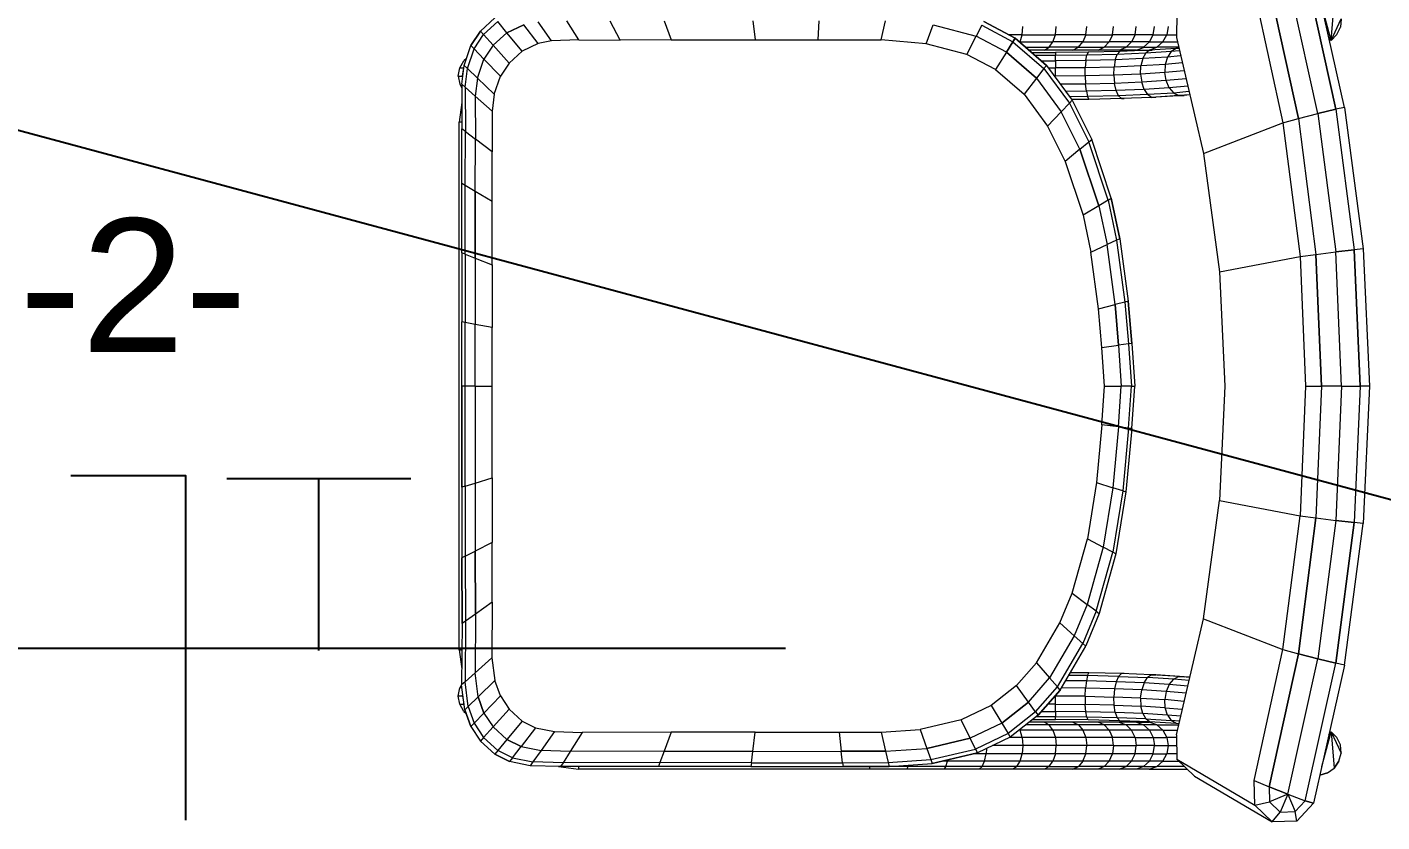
# Model space of a CAD drawing. Header units: metres. Extents: x -182 to 99, y 70 to 117.
# Drawn here: x -84.615 to -83.896, y 85.428 to 85.85 of the extents above; entities that cross this region are included whole.
import ezdxf

# ---------------------------------------------------------------- set-up
doc = ezdxf.new("R2010")
doc.units = ezdxf.units.M
doc.header["$LTSCALE"] = 0.01
doc.layers.add('FIAÇÃO', color=10, linetype='Continuous')
doc.layers.add('Força', color=7, linetype='Continuous')
doc.layers.add('G-IMPT', color=1, linetype='Continuous', lineweight=9)
doc.layers.add('I-FURN', color=6, linetype='Continuous', lineweight=9)
doc.styles.add('Arial', font='arial.ttf', dxfattribs={"height": 0.29506})

# ---------------------------------------------------------------- blocks, each defined once
blk = doc.blocks.new('Seating28 - 12ZSTG28_dwg-156282-Planta Baja')
at = {"layer": 'G-IMPT'}
for p, q in [((-0.00677, 0.41761), (-0.01573, 0.40813)), ((-0.00677, 0.41761), (0.00619, 0.418)), ((-0.00677, 0.41761), (-0.00585, 0.41255)), ((0.00619, 0.418), (0.00201, 0.41279)), ((0.04758, 0.39365), (0.00619, 0.418)), ((0.00619, 0.418), (0.01551, 0.40907)), ((-0.01131, 0.40679), (-0.00585, 0.41255)), ((-0.01131, 0.40679), (-0.00585, 0.41255)), ((0.00201, 0.41279), (-0.00585, 0.41255)), ((0.00201, 0.41279), (-0.00585, 0.41255)), ((-0.0021, 0.40334), (-0.00585, 0.41255)), ((-0.0021, 0.40334), (0.00201, 0.41279)), ((0.00201, 0.41279), (0.00768, 0.40737)), ((0.00201, 0.41279), (0.00768, 0.40737)), ((-0.03219, 0.3347), (-0.01573, 0.40813)), ((-0.01131, 0.40679), (-0.02755, 0.33379)), ((-0.01131, 0.40679), (-0.02755, 0.33379)), ((-0.0021, 0.40334), (-0.01795, 0.33144)), ((-0.01573, 0.40813), (-0.01131, 0.40679)), ((-0.01131, 0.40679), (-0.01573, 0.40813)), ((-0.01573, 0.40813), (-0.01131, 0.40679)), ((-0.0021, 0.40334), (-0.01131, 0.40679)), ((-0.0021, 0.40334), (-0.01131, 0.40679)), ((-0.0021, 0.40334), (0.00768, 0.40737)), ((-0.0021, 0.40334), (0.00783, 0.39944)), ((0.00783, 0.39944), (-0.0021, 0.40334)), ((0.01551, 0.40907), (0.00768, 0.40737)), ((0.01551, 0.40907), (0.00768, 0.40737)), ((0.00783, 0.39944), (0.00768, 0.40737)), ((0.00783, 0.39944), (0.00768, 0.40737)), ((0.01551, 0.40907), (0.01576, 0.39606)), ((0.05688, 0.38472), (0.01551, 0.40907)), ((-0.00762, 0.32882), (0.00783, 0.39944)), ((0.00783, 0.39944), (-0.00762, 0.32882)), ((0.01576, 0.39606), (0.00058, 0.32653)), ((0.01576, 0.39606), (0.00783, 0.39944)), ((0.01576, 0.39606), (0.00783, 0.39944)), ((-0.02917, 0.38579), (-0.02667, 0.38941)), ((-0.02667, 0.38941), (-0.02917, 0.38579)), ((-0.0231, 0.39197), (-0.02667, 0.38941)), ((-0.0231, 0.39197), (-0.02667, 0.38941)), ((-0.02499, 0.37012), (-0.02667, 0.38941)), ((-0.02011, 0.38859), (-0.02499, 0.37012)), ((-0.0231, 0.39197), (-0.01909, 0.39311)), ((-0.01909, 0.39311), (-0.0231, 0.39197)), ((0.04758, 0.39365), (0.05688, 0.38472)), ((0.07151, 0.38999), (0.05139, 0.38999)), ((0.05294, 0.3885), (0.06754, 0.3885)), ((0.06428, 0.38566), (0.06754, 0.3885)), ((0.07151, 0.38999), (0.06754, 0.3885)), ((0.07449, 0.3885), (0.06754, 0.3885)), ((0.07138, 0.38566), (0.07449, 0.3885)), ((0.07151, 0.38999), (0.0783, 0.38999)), ((0.07449, 0.3885), (0.0783, 0.38999)), ((0.07449, 0.3885), (0.08385, 0.3885)), ((0.0783, 0.38999), (0.08742, 0.38999)), ((0.08095, 0.38566), (0.08385, 0.3885)), ((0.08742, 0.38999), (0.08385, 0.3885)), ((0.08385, 0.3885), (0.09546, 0.3885)), ((0.08742, 0.38999), (0.09872, 0.38999)), ((0.09281, 0.38566), (0.09546, 0.3885)), ((0.09546, 0.3885), (0.09872, 0.38999)), ((0.09546, 0.3885), (0.10915, 0.3885)), ((0.09872, 0.38999), (0.11204, 0.38999)), ((0.1068, 0.38566), (0.10915, 0.3885)), ((0.11204, 0.38999), (0.10915, 0.3885)), ((0.12466, 0.3885), (0.10915, 0.3885)), ((0.11204, 0.38999), (0.12716, 0.38999)), ((0.12466, 0.3885), (0.12265, 0.38566)), ((0.12466, 0.3885), (0.12716, 0.38999)), ((0.12466, 0.3885), (0.14176, 0.3885)), ((0.12716, 0.38999), (0.1438, 0.38999)), ((0.14176, 0.3885), (0.14012, 0.38566)), ((0.14176, 0.3885), (0.1438, 0.38999)), ((0.14176, 0.3885), (0.16014, 0.3885)), ((0.1438, 0.38999), (0.16173, 0.38999)), ((0.16014, 0.3885), (0.15889, 0.38566)), ((0.16014, 0.3885), (0.16173, 0.38999)), ((0.16014, 0.3885), (0.17953, 0.3885)), ((0.16173, 0.38999), (0.18059, 0.38999)), ((0.17953, 0.3885), (0.17867, 0.38566)), ((0.17953, 0.3885), (0.18059, 0.38999)), ((0.17953, 0.3885), (0.19958, 0.3885)), ((0.18059, 0.38999), (0.20013, 0.38999)), ((0.20958, 0.38853), (0.18678, 0.38694)), ((0.20958, 0.38853), (0.18678, 0.38694)), ((0.19958, 0.3885), (0.20013, 0.38999)), ((0.19958, 0.3885), (0.20958, 0.3885)), ((0.20013, 0.38999), (0.21997, 0.38999)), ((0.20958, 0.38853), (0.23403, 0.38856)), ((0.23403, 0.38856), (0.20958, 0.38853)), ((0.21007, 0.38652), (0.20958, 0.38853)), ((0.21997, 0.38999), (0.37445, 0.38999)), ((0.21997, 0.38854), (0.21997, 0.38999)), ((0.28298, 0.38862), (0.23403, 0.38856)), ((0.28298, 0.38862), (0.23403, 0.38856)), ((0.23427, 0.38655), (0.23403, 0.38856)), ((0.28273, 0.38661), (0.28298, 0.38862)), ((0.28298, 0.38862), (0.33196, 0.38856)), ((0.28298, 0.38862), (0.33196, 0.38856)), ((0.33123, 0.38652), (0.33196, 0.38856)), ((0.33196, 0.38856), (0.38396, 0.38862)), ((0.33196, 0.38856), (0.38396, 0.38862)), ((0.38508, 0.38859), (0.37445, 0.38999)), ((0.37445, 0.38861), (0.37445, 0.38999)), ((0.38268, 0.38661), (0.38396, 0.38862)), ((0.38396, 0.38862), (0.40008, 0.38816)), ((0.38396, 0.38862), (0.40008, 0.38816)), ((-0.02917, 0.38579), (-0.0303, 0.38152)), ((-0.02917, 0.38579), (-0.0303, 0.38152)), ((-0.0303, 0.38152), (-0.02993, 0.37713)), ((-0.0303, 0.38152), (-0.02993, 0.37713)), ((-0.02499, 0.37012), (-0.0303, 0.38152)), ((0.06428, 0.38566), (0.05589, 0.38566)), ((0.05712, 0.3717), (0.05688, 0.38472)), ((0.05693, 0.38182), (0.06218, 0.38182)), ((0.06145, 0.37749), (0.06218, 0.38182)), ((0.06428, 0.38566), (0.06218, 0.38182)), ((0.06937, 0.38182), (0.06218, 0.38182)), ((0.06428, 0.38566), (0.07138, 0.38566)), ((0.06937, 0.38182), (0.06867, 0.37749)), ((0.07138, 0.38566), (0.06937, 0.38182)), ((0.06937, 0.38182), (0.07907, 0.38182)), ((0.07138, 0.38566), (0.08095, 0.38566)), ((0.07907, 0.38182), (0.07843, 0.37749)), ((0.08095, 0.38566), (0.07907, 0.38182)), ((0.07907, 0.38182), (0.0911, 0.38182)), ((0.08095, 0.38566), (0.09281, 0.38566)), ((0.0905, 0.37749), (0.0911, 0.38182)), ((0.09281, 0.38566), (0.0911, 0.38182)), ((0.0911, 0.38182), (0.10511, 0.38182)), ((0.09281, 0.38566), (0.1068, 0.38566)), ((0.10525, 0.38182), (0.10473, 0.37749)), ((0.1068, 0.38566), (0.10525, 0.38182)), ((0.10525, 0.38182), (0.12131, 0.38182)), ((0.1068, 0.38566), (0.12265, 0.38566)), ((0.12131, 0.38182), (0.12085, 0.37749)), ((0.12131, 0.38182), (0.12265, 0.38566)), ((0.12131, 0.38182), (0.13902, 0.38182)), ((0.12265, 0.38566), (0.14012, 0.38566)), ((0.13865, 0.37749), (0.13902, 0.38182)), ((0.14012, 0.38566), (0.13902, 0.38182)), ((0.13902, 0.38182), (0.15804, 0.38182)), ((0.14012, 0.38566), (0.15889, 0.38566)), ((0.1453, 0.37295), (0.16273, 0.38134)), ((0.1453, 0.37295), (0.16273, 0.38134)), ((0.15786, 0.37899), (0.15804, 0.38182)), ((0.15889, 0.38566), (0.15804, 0.38182)), ((0.15804, 0.38182), (0.16482, 0.38182)), ((0.15889, 0.38566), (0.17867, 0.38566)), ((0.16273, 0.38134), (0.18678, 0.38694)), ((0.18678, 0.38694), (0.16273, 0.38134)), ((0.16368, 0.37938), (0.16273, 0.38134)), ((0.18748, 0.38493), (0.16368, 0.37938)), ((0.17867, 0.38566), (0.18129, 0.38566)), ((0.18748, 0.38493), (0.18678, 0.38694)), ((0.21007, 0.38652), (0.18748, 0.38493)), ((0.18962, 0.37893), (0.18748, 0.38493)), ((0.23427, 0.38655), (0.21007, 0.38652)), ((0.2115, 0.38045), (0.21007, 0.38652)), ((0.28273, 0.38661), (0.23427, 0.38655)), ((0.23427, 0.38655), (0.235, 0.38048)), ((0.28273, 0.38661), (0.28197, 0.38054)), ((0.28273, 0.38661), (0.33123, 0.38652)), ((0.329, 0.38048), (0.33123, 0.38652)), ((0.33123, 0.38652), (0.38268, 0.38661)), ((0.3789, 0.38054), (0.38268, 0.38661)), ((0.38268, 0.38661), (0.39865, 0.38612)), ((0.39438, 0.38009), (0.39865, 0.38612)), ((0.39865, 0.38612), (0.40008, 0.38816)), ((0.40959, 0.38399), (0.39865, 0.38612)), ((0.40008, 0.38816), (0.41114, 0.38597)), ((0.40008, 0.38816), (0.41114, 0.38597)), ((0.40959, 0.38399), (0.40499, 0.37798)), ((0.40959, 0.38399), (0.41114, 0.38597)), ((0.40959, 0.38399), (0.41727, 0.38009)), ((0.41889, 0.38204), (0.41114, 0.38597)), ((0.41114, 0.38597), (0.41889, 0.38204)), ((0.41727, 0.38009), (0.41889, 0.38204)), ((0.41889, 0.38204), (0.42657, 0.37509)), ((0.41889, 0.38204), (0.42657, 0.37509)), ((-0.02993, 0.37713), (-0.02807, 0.3732)), ((-0.02993, 0.37713), (-0.02807, 0.3732)), ((0.06145, 0.37749), (0.05701, 0.37749)), ((0.06867, 0.37749), (0.06145, 0.37749)), ((0.06218, 0.37314), (0.06145, 0.37749)), ((0.06937, 0.37314), (0.06867, 0.37749)), ((0.06867, 0.37749), (0.07843, 0.37749)), ((0.07907, 0.37314), (0.07843, 0.37749)), ((0.0905, 0.37749), (0.07843, 0.37749)), ((0.0905, 0.37749), (0.0911, 0.37314)), ((0.0905, 0.37749), (0.10473, 0.37749)), ((0.10525, 0.37314), (0.10473, 0.37749)), ((0.10473, 0.37749), (0.12085, 0.37749)), ((0.12131, 0.37314), (0.12085, 0.37749)), ((0.12085, 0.37749), (0.13865, 0.37749)), ((0.13902, 0.37314), (0.13865, 0.37749)), ((0.13865, 0.37749), (0.15474, 0.37749)), ((0.14643, 0.37109), (0.16368, 0.37938)), ((0.16368, 0.37938), (0.16654, 0.37353)), ((0.16654, 0.37353), (0.18962, 0.37893)), ((0.18962, 0.37893), (0.16654, 0.37353)), ((0.2115, 0.38045), (0.18962, 0.37893)), ((0.2115, 0.38045), (0.18962, 0.37893)), ((0.19318, 0.3689), (0.18962, 0.37893)), ((0.235, 0.38048), (0.2115, 0.38045)), ((0.2115, 0.38045), (0.235, 0.38048)), ((0.21391, 0.37036), (0.2115, 0.38045)), ((0.28197, 0.38054), (0.235, 0.38048)), ((0.28197, 0.38054), (0.235, 0.38048)), ((0.23619, 0.37039), (0.235, 0.38048)), ((0.28197, 0.38054), (0.28072, 0.37042)), ((0.28197, 0.38054), (0.329, 0.38048)), ((0.329, 0.38048), (0.28197, 0.38054)), ((0.32528, 0.37036), (0.329, 0.38048)), ((0.329, 0.38048), (0.3789, 0.38054)), ((0.329, 0.38048), (0.3789, 0.38054)), ((0.37259, 0.37045), (0.3789, 0.38054)), ((0.3789, 0.38054), (0.39438, 0.38009)), ((0.3789, 0.38054), (0.39438, 0.38009)), ((0.38728, 0.37), (0.39438, 0.38009)), ((0.40499, 0.37798), (0.39438, 0.38009)), ((0.40499, 0.37798), (0.39438, 0.38009)), ((0.39734, 0.36802), (0.40499, 0.37798)), ((0.40438, 0.36445), (0.41246, 0.3742)), ((0.40499, 0.37798), (0.41246, 0.3742)), ((0.41246, 0.3742), (0.40499, 0.37798)), ((0.41246, 0.3742), (0.41727, 0.38009)), ((0.4198, 0.36753), (0.41246, 0.3742)), ((0.41246, 0.3742), (0.4198, 0.36753)), ((0.41727, 0.38009), (0.42486, 0.3732)), ((0.42486, 0.3732), (0.42657, 0.37509)), ((0.42486, 0.3732), (0.42657, 0.37509)), ((0.4316, 0.36741), (0.42657, 0.37509)), ((0.4316, 0.36741), (0.42657, 0.37509)), ((-0.02499, 0.37012), (-0.02807, 0.3732)), ((-0.02499, 0.37012), (-0.02807, 0.3732)), ((-0.02389, 0.37173), (-0.02499, 0.37012)), ((0.05712, 0.3717), (0.04279, 0.31023)), ((0.06428, 0.36933), (0.05657, 0.36933)), ((0.05709, 0.37314), (0.06218, 0.37314)), ((0.06428, 0.36933), (0.06218, 0.37314)), ((0.06937, 0.37314), (0.06218, 0.37314)), ((0.06754, 0.36649), (0.06428, 0.36933)), ((0.06428, 0.36933), (0.07138, 0.36933)), ((0.07138, 0.36933), (0.06937, 0.37314)), ((0.07907, 0.37314), (0.06937, 0.37314)), ((0.07138, 0.36933), (0.07449, 0.36649)), ((0.07138, 0.36933), (0.08095, 0.36933)), ((0.07907, 0.37314), (0.08095, 0.36933)), ((0.07907, 0.37314), (0.0911, 0.37314)), ((0.08385, 0.36649), (0.08095, 0.36933)), ((0.08095, 0.36933), (0.09281, 0.36933)), ((0.09281, 0.36933), (0.0911, 0.37314)), ((0.0911, 0.37314), (0.10511, 0.37314)), ((0.09546, 0.36649), (0.09281, 0.36933)), ((0.09281, 0.36933), (0.1068, 0.36933)), ((0.1068, 0.36933), (0.10525, 0.37314)), ((0.10525, 0.37314), (0.12131, 0.37314)), ((0.10915, 0.36649), (0.1068, 0.36933)), ((0.1068, 0.36933), (0.12265, 0.36933)), ((0.12265, 0.36933), (0.12131, 0.37314)), ((0.12131, 0.37314), (0.13902, 0.37314)), ((0.12265, 0.36933), (0.12466, 0.36649)), ((0.12265, 0.36933), (0.14012, 0.36933)), ((0.13055, 0.36137), (0.1453, 0.37295)), ((0.13055, 0.36137), (0.1453, 0.37295)), ((0.13183, 0.35963), (0.14643, 0.37109)), ((0.13902, 0.37314), (0.14012, 0.36933)), ((0.13902, 0.37314), (0.14568, 0.37314)), ((0.14643, 0.37109), (0.1453, 0.37295)), ((0.14981, 0.36552), (0.14643, 0.37109)), ((0.14981, 0.36552), (0.16654, 0.37353)), ((0.14981, 0.36552), (0.16654, 0.37353)), ((0.16654, 0.37353), (0.1713, 0.36381)), ((0.1713, 0.36381), (0.19318, 0.3689)), ((0.21391, 0.37036), (0.19318, 0.3689)), ((0.23619, 0.37039), (0.21391, 0.37036)), ((0.28072, 0.37042), (0.23619, 0.37039)), ((0.28072, 0.37042), (0.32528, 0.37036)), ((0.32528, 0.37036), (0.37259, 0.37045)), ((0.38728, 0.37), (0.37259, 0.37045)), ((0.39734, 0.36802), (0.38728, 0.37)), ((0.40438, 0.36445), (0.39734, 0.36802)), ((0.4198, 0.36753), (0.41136, 0.35811)), ((0.4198, 0.36753), (0.42486, 0.3732)), ((0.42486, 0.3732), (0.4198, 0.36753)), ((0.42465, 0.36018), (0.4198, 0.36753)), ((0.42465, 0.36018), (0.4198, 0.36753)), ((0.42986, 0.36561), (0.42486, 0.3732)), ((0.42986, 0.36561), (0.4316, 0.36741)), ((0.4316, 0.36741), (0.43477, 0.35844)), ((0.43477, 0.35844), (0.4316, 0.36741)), ((0.05484, 0.3619), (0.06184, 0.36128)), ((0.05546, 0.36456), (0.0598, 0.36418)), ((0.05576, 0.36589), (0.05721, 0.36576)), ((0.06754, 0.36649), (0.05591, 0.36649)), ((0.05721, 0.36576), (0.07135, 0.36488)), ((0.05721, 0.36576), (0.0598, 0.36418)), ((0.06169, 0.3615), (0.0598, 0.36418)), ((0.0734, 0.36332), (0.0598, 0.36418)), ((0.06184, 0.36128), (0.06306, 0.35741)), ((0.06184, 0.36128), (0.07498, 0.36046)), ((0.06754, 0.36649), (0.07449, 0.36649)), ((0.06754, 0.36649), (0.07151, 0.36497)), ((0.06989, 0.36497), (0.07151, 0.36497)), ((0.07135, 0.36488), (0.08708, 0.36424)), ((0.07135, 0.36488), (0.0734, 0.36332)), ((0.0783, 0.36497), (0.07151, 0.36497)), ((0.07498, 0.36046), (0.0734, 0.36332)), ((0.0734, 0.36332), (0.08848, 0.36271)), ((0.0783, 0.36497), (0.07449, 0.36649)), ((0.07449, 0.36649), (0.08385, 0.36649)), ((0.07498, 0.36046), (0.08955, 0.35985)), ((0.07498, 0.36046), (0.07593, 0.35662)), ((0.0783, 0.36497), (0.08742, 0.36497)), ((0.08742, 0.36497), (0.08385, 0.36649)), ((0.08385, 0.36649), (0.09546, 0.36649)), ((0.08708, 0.36424), (0.10388, 0.36384)), ((0.08848, 0.36271), (0.08708, 0.36424)), ((0.08742, 0.36497), (0.09872, 0.36497)), ((0.08955, 0.35985), (0.08848, 0.36271)), ((0.08848, 0.36271), (0.10458, 0.36232)), ((0.08955, 0.35985), (0.09022, 0.35601)), ((0.08955, 0.35985), (0.10513, 0.35948)), ((0.09546, 0.36649), (0.09872, 0.36497)), ((0.09546, 0.36649), (0.10915, 0.36649)), ((0.09872, 0.36497), (0.11204, 0.36497)), ((0.10388, 0.36384), (0.12122, 0.36369)), ((0.10388, 0.36384), (0.10458, 0.36232)), ((0.10458, 0.36232), (0.10511, 0.35957)), ((0.10458, 0.36232), (0.12122, 0.36219)), ((0.11204, 0.36497), (0.10915, 0.36649)), ((0.10915, 0.36649), (0.12466, 0.36649)), ((0.11204, 0.36497), (0.12716, 0.36497)), ((0.13055, 0.36137), (0.11887, 0.34796)), ((0.11887, 0.34796), (0.13055, 0.36137)), ((0.13183, 0.35963), (0.12024, 0.34634)), ((0.1335, 0.36369), (0.12122, 0.36369)), ((0.12122, 0.36369), (0.12122, 0.36219)), ((0.12122, 0.35936), (0.12122, 0.36219)), ((0.12122, 0.36219), (0.13159, 0.36219)), ((0.12716, 0.36497), (0.12466, 0.36649)), ((0.12466, 0.36649), (0.13707, 0.36649)), ((0.12716, 0.36497), (0.13513, 0.36497)), ((0.13183, 0.35963), (0.13055, 0.36137)), ((0.13183, 0.35963), (0.13055, 0.36137)), ((0.13183, 0.35963), (0.13564, 0.35439)), ((0.13183, 0.35963), (0.13564, 0.35439)), ((0.13564, 0.35439), (0.14981, 0.36552)), ((0.14981, 0.36552), (0.13564, 0.35439)), ((0.15545, 0.35619), (0.14981, 0.36552)), ((0.15545, 0.35619), (0.1713, 0.36381)), ((0.41136, 0.35811), (0.40438, 0.36445)), ((0.42465, 0.36018), (0.41596, 0.35113)), ((0.42465, 0.36018), (0.42986, 0.36561)), ((0.4277, 0.35156), (0.42465, 0.36018)), ((0.42465, 0.36018), (0.4277, 0.35156)), ((0.433, 0.35671), (0.42986, 0.36561)), ((0.43528, 0.35936), (0.43409, 0.36036)), ((0.05299, 0.35399), (0.06331, 0.35305)), ((0.06306, 0.35741), (0.05398, 0.35821)), ((0.06254, 0.34875), (0.06331, 0.35305)), ((0.06306, 0.35741), (0.06331, 0.35305)), ((0.06306, 0.35741), (0.07593, 0.35662)), ((0.07611, 0.35226), (0.06331, 0.35305)), ((0.07611, 0.35226), (0.07593, 0.35662)), ((0.09022, 0.35601), (0.07593, 0.35662)), ((0.09022, 0.35601), (0.09034, 0.35168)), ((0.09022, 0.35601), (0.10546, 0.35564)), ((0.10513, 0.35948), (0.12122, 0.35936)), ((0.10513, 0.35948), (0.10546, 0.35564)), ((0.10552, 0.35131), (0.10546, 0.35564)), ((0.12122, 0.35552), (0.10546, 0.35564)), ((0.12879, 0.35936), (0.12122, 0.35936)), ((0.12122, 0.35936), (0.12122, 0.35552)), ((0.12122, 0.35552), (0.12122, 0.35119)), ((0.12122, 0.35552), (0.12545, 0.35552)), ((0.13564, 0.35439), (0.12442, 0.3415)), ((0.13564, 0.35439), (0.12442, 0.3415)), ((0.13564, 0.35439), (0.14201, 0.34564)), ((0.14201, 0.34564), (0.15545, 0.35619)), ((0.41596, 0.35113), (0.41136, 0.35811)), ((0.433, 0.35671), (0.4277, 0.35156)), ((0.433, 0.35671), (0.43477, 0.35844)), ((0.433, 0.35671), (0.43471, 0.34354)), ((0.43477, 0.35844), (0.4365, 0.34513)), ((0.43477, 0.35844), (0.4365, 0.34513)), ((0.43528, 0.35936), (0.43748, 0.35552)), ((0.43748, 0.35552), (0.43535, 0.35552)), ((0.43611, 0.35119), (0.43535, 0.35552)), ((0.43748, 0.35552), (0.43827, 0.35119)), ((0.0511, 0.34586), (0.0609, 0.34497)), ((0.05199, 0.34968), (0.06254, 0.34875)), ((0.0609, 0.34497), (0.06254, 0.34875)), ((0.06254, 0.34875), (0.07553, 0.34793)), ((0.07425, 0.34415), (0.07553, 0.34793)), ((0.07611, 0.35226), (0.07553, 0.34793)), ((0.07553, 0.34793), (0.08995, 0.34732)), ((0.07611, 0.35226), (0.09034, 0.35168)), ((0.08906, 0.34354), (0.08995, 0.34732)), ((0.08995, 0.34732), (0.09034, 0.35168)), ((0.08995, 0.34732), (0.10534, 0.34695)), ((0.10552, 0.35131), (0.09034, 0.35168)), ((0.10488, 0.34314), (0.10534, 0.34695)), ((0.11887, 0.34796), (0.10519, 0.32467)), ((0.11887, 0.34796), (0.10519, 0.32467)), ((0.10552, 0.35131), (0.10534, 0.34695)), ((0.10534, 0.34695), (0.11822, 0.34685)), ((0.10552, 0.35131), (0.12122, 0.35119)), ((0.12024, 0.34634), (0.10674, 0.3233)), ((0.11887, 0.34796), (0.12024, 0.34634)), ((0.12024, 0.34634), (0.12442, 0.3415)), ((0.14201, 0.34564), (0.13137, 0.33345)), ((0.41596, 0.35113), (0.41883, 0.34296)), ((0.4277, 0.35156), (0.41883, 0.34296)), ((0.4277, 0.35156), (0.42934, 0.33879)), ((0.4277, 0.35156), (0.42934, 0.33879)), ((0.43611, 0.35119), (0.43588, 0.3499)), ((0.43611, 0.35119), (0.43827, 0.35119)), ((0.43628, 0.34683), (0.43748, 0.34683)), ((0.4365, 0.34513), (0.43748, 0.34683)), ((0.4365, 0.34513), (0.43748, 0.34683)), ((0.43827, 0.35119), (0.43748, 0.34683)), ((0.05, 0.34115), (0.05291, 0.34089)), ((0.05004, 0.3413), (0.05578, 0.3408)), ((0.05041, 0.34293), (0.05855, 0.3422)), ((0.05291, 0.34089), (0.06803, 0.33994)), ((0.05578, 0.3408), (0.05291, 0.34089)), ((0.05578, 0.3408), (0.05855, 0.3422)), ((0.05578, 0.3408), (0.07026, 0.33988)), ((0.0609, 0.34497), (0.05855, 0.3422)), ((0.05855, 0.3422), (0.07242, 0.34135)), ((0.0609, 0.34497), (0.07425, 0.34415)), ((0.06803, 0.33994), (0.07026, 0.33985)), ((0.07026, 0.33988), (0.06803, 0.33994)), ((0.07026, 0.33988), (0.07242, 0.34135)), ((0.07026, 0.33988), (0.08632, 0.33921)), ((0.07425, 0.34415), (0.07242, 0.34135)), ((0.08781, 0.34071), (0.07242, 0.34135)), ((0.07425, 0.34415), (0.08906, 0.34354)), ((0.0848, 0.33924), (0.08632, 0.33921)), ((0.0848, 0.33924), (0.08632, 0.33921)), ((0.08781, 0.34071), (0.08632, 0.33921)), ((0.08632, 0.33921), (0.10351, 0.33882)), ((0.08781, 0.34071), (0.08906, 0.34354)), ((0.08781, 0.34071), (0.10424, 0.34031)), ((0.08906, 0.34354), (0.10488, 0.34314)), ((0.10424, 0.34031), (0.10351, 0.33882)), ((0.10351, 0.33882), (0.11346, 0.33875)), ((0.10424, 0.34031), (0.10488, 0.34314)), ((0.10424, 0.34031), (0.11433, 0.34024)), ((0.10488, 0.34314), (0.11599, 0.34306)), ((0.11131, 0.31916), (0.12442, 0.3415)), ((0.11131, 0.31916), (0.12442, 0.3415)), ((0.13137, 0.33345), (0.12442, 0.3415)), ((0.42041, 0.33086), (0.41883, 0.34296)), ((0.42041, 0.33086), (0.42934, 0.33879)), ((0.42916, 0.30763), (0.42934, 0.33879)), ((0.42916, 0.30763), (0.42934, 0.33879)), ((0.43471, 0.34354), (0.42934, 0.33879)), ((0.43449, 0.31141), (0.43471, 0.34354)), ((0.43471, 0.34354), (0.4365, 0.34513)), ((0.43629, 0.31266), (0.4365, 0.34513)), ((0.43629, 0.31266), (0.4365, 0.34513)), ((-0.03219, 0.3347), (-0.04209, 0.25954)), ((-0.03731, 0.25908), (-0.02755, 0.33379)), ((-0.02755, 0.33379), (-0.03731, 0.25908)), ((-0.03219, 0.3347), (-0.02755, 0.33379)), ((-0.03219, 0.3347), (-0.02755, 0.33379)), ((-0.01795, 0.33144), (-0.02755, 0.33379)), ((-0.02755, 0.33379), (-0.01795, 0.33144)), ((-0.02749, 0.25792), (-0.01795, 0.33144)), ((-0.01795, 0.33144), (-0.00762, 0.32882)), ((-0.00762, 0.32882), (-0.01795, 0.33144)), ((0.13137, 0.33345), (0.11893, 0.31224)), ((0.42023, 0.30133), (0.42041, 0.33086)), ((0.43775, 0.32668), (0.43645, 0.33671)), ((-0.01692, 0.25661), (-0.00762, 0.32882)), ((-0.00762, 0.32882), (-0.01692, 0.25661)), ((0.00058, 0.32653), (-0.00853, 0.25548)), ((0.00058, 0.32653), (-0.00762, 0.32882)), ((0.00058, 0.32653), (-0.00762, 0.32882)), ((0.04279, 0.31023), (0.00058, 0.32653)), ((0.09808, 0.30736), (0.10511, 0.32448)), ((0.09808, 0.30736), (0.10511, 0.32448)), ((0.10674, 0.3233), (0.10519, 0.32467)), ((0.43775, 0.32668), (0.43638, 0.32668)), ((0.43775, 0.32668), (0.43775, 0.04645)), ((0.09967, 0.30614), (0.10674, 0.3233)), ((0.10445, 0.30251), (0.11131, 0.31916)), ((0.10445, 0.30251), (0.11131, 0.31916)), ((0.11131, 0.31916), (0.10674, 0.3233)), ((0.11893, 0.31224), (0.11131, 0.31916)), ((0.04279, 0.31023), (0.03417, 0.24735)), ((0.11893, 0.31224), (0.11244, 0.29648)), ((0.42916, 0.30763), (0.43449, 0.31141)), ((0.43449, 0.31141), (0.43629, 0.31266)), ((0.43468, 0.27691), (0.43449, 0.31141)), ((0.43629, 0.31266), (0.43647, 0.27783)), ((0.43647, 0.27783), (0.43629, 0.31266)), ((0.08921, 0.27563), (0.09808, 0.30736)), ((0.08921, 0.27563), (0.09808, 0.30736)), ((0.09967, 0.30614), (0.09089, 0.27475)), ((0.09595, 0.27206), (0.10445, 0.30251)), ((0.09595, 0.27206), (0.10445, 0.30251)), ((0.09967, 0.30614), (0.09808, 0.30736)), ((0.09967, 0.30614), (0.10445, 0.30251)), ((0.11244, 0.29648), (0.10445, 0.30251)), ((0.42023, 0.30133), (0.42916, 0.30763)), ((0.42931, 0.27417), (0.42916, 0.30763)), ((0.42916, 0.30763), (0.42931, 0.27417)), ((0.11244, 0.29648), (0.10436, 0.26761)), ((0.42023, 0.30133), (0.42038, 0.26963)), ((0.08388, 0.24277), (0.08921, 0.27563)), ((0.08388, 0.24277), (0.08921, 0.27563)), ((0.08562, 0.24219), (0.09089, 0.27475)), ((0.08921, 0.27563), (0.09089, 0.27475)), ((0.09089, 0.27475), (0.09595, 0.27206)), ((0.42038, 0.26963), (0.42931, 0.27417)), ((0.42925, 0.23805), (0.42931, 0.27417)), ((0.42925, 0.23805), (0.42931, 0.27417)), ((0.43468, 0.27691), (0.42931, 0.27417)), ((0.43461, 0.23963), (0.43468, 0.27691)), ((0.43468, 0.27691), (0.43647, 0.27783)), ((0.43638, 0.24018), (0.43647, 0.27783)), ((0.43638, 0.24018), (0.43647, 0.27783)), ((0.09083, 0.24052), (0.09595, 0.27206)), ((0.09083, 0.24052), (0.09595, 0.27206)), ((0.10436, 0.26761), (0.09595, 0.27206)), ((0.09952, 0.23771), (0.10436, 0.26761)), ((0.42032, 0.23537), (0.42038, 0.26963)), ((-0.04532, 0.18663), (-0.04209, 0.25954)), ((-0.04209, 0.25954), (-0.03731, 0.25908)), ((-0.04209, 0.25954), (-0.03731, 0.25908)), ((-0.04048, 0.18663), (-0.03731, 0.25908)), ((-0.04048, 0.18663), (-0.03731, 0.25908)), ((-0.02749, 0.25792), (-0.03731, 0.25908)), ((-0.03731, 0.25908), (-0.02749, 0.25792)), ((-0.0306, 0.18663), (-0.02749, 0.25792)), ((-0.01692, 0.25661), (-0.02749, 0.25792)), ((-0.01692, 0.25661), (-0.02749, 0.25792)), ((-0.01993, 0.18663), (-0.01692, 0.25661)), ((-0.01993, 0.18663), (-0.01692, 0.25661)), ((-0.00853, 0.25548), (-0.01692, 0.25661)), ((-0.00853, 0.25548), (-0.01692, 0.25661)), ((-0.01149, 0.18663), (-0.00853, 0.25548)), ((0.03417, 0.24735), (-0.00853, 0.25548)), ((0.03136, 0.18663), (0.03417, 0.24735)), ((0.08074, 0.20915), (0.08388, 0.24277)), ((0.08074, 0.20915), (0.08388, 0.24277)), ((0.08251, 0.20894), (0.08562, 0.24219)), ((0.08562, 0.24219), (0.08388, 0.24277)), ((0.08562, 0.24219), (0.09083, 0.24052)), ((0.08781, 0.20827), (0.09083, 0.24052)), ((0.08781, 0.20827), (0.09083, 0.24052)), ((0.09952, 0.23771), (0.09083, 0.24052)), ((0.09668, 0.20714), (0.09952, 0.23771)), ((0.42925, 0.23805), (0.42032, 0.23537)), ((0.43461, 0.23963), (0.42925, 0.23805)), ((0.42925, 0.18657), (0.42925, 0.23805)), ((0.42925, 0.18657), (0.42925, 0.23805)), ((0.43461, 0.23963), (0.43638, 0.24018)), ((0.43461, 0.23963), (0.43461, 0.18657)), ((0.43638, 0.24018), (0.43641, 0.18657)), ((0.43641, 0.18657), (0.43638, 0.24018)), ((0.42032, 0.23537), (0.42032, 0.18657)), ((0.08074, 0.20915), (0.07925, 0.18657)), ((0.08074, 0.20915), (0.07925, 0.18657)), ((0.08074, 0.20915), (0.08251, 0.20894)), ((0.08251, 0.20894), (0.08102, 0.18657)), ((0.08251, 0.20894), (0.08781, 0.20827)), ((0.08781, 0.20827), (0.08638, 0.18657)), ((0.08781, 0.20827), (0.08638, 0.18657)), ((0.08781, 0.20827), (0.09668, 0.20714)), ((0.09668, 0.20714), (0.09531, 0.18657)), ((-0.04209, 0.11372), (-0.04532, 0.18663)), ((-0.04532, 0.18663), (-0.04048, 0.18663)), ((-0.04048, 0.18663), (-0.03731, 0.11418)), ((-0.0306, 0.18663), (-0.04048, 0.18663)), ((-0.03731, 0.11418), (-0.04048, 0.18663)), ((-0.0306, 0.18663), (-0.01993, 0.18663)), ((-0.0306, 0.18663), (-0.02749, 0.11534)), ((-0.01993, 0.18663), (-0.01692, 0.11662)), ((-0.01692, 0.11662), (-0.01993, 0.18663)), ((-0.01149, 0.18663), (-0.01993, 0.18663)), ((-0.00853, 0.11774), (-0.01149, 0.18663)), ((0.03417, 0.12588), (0.03136, 0.18663)), ((0.08074, 0.16398), (0.07925, 0.18657)), ((0.08074, 0.16398), (0.07925, 0.18657)), ((0.08102, 0.18657), (0.07925, 0.18657)), ((0.08251, 0.1642), (0.08102, 0.18657)), ((0.08102, 0.18657), (0.08638, 0.18657)), ((0.08781, 0.16487), (0.08638, 0.18657)), ((0.09531, 0.18657), (0.08638, 0.18657)), ((0.08781, 0.16487), (0.08638, 0.18657)), ((0.09531, 0.18657), (0.09668, 0.16599)), ((0.42925, 0.18657), (0.42032, 0.18657)), ((0.42032, 0.18657), (0.42032, 0.15551)), ((0.42925, 0.18657), (0.42925, 0.1538)), ((0.42925, 0.18657), (0.42925, 0.1538)), ((0.42925, 0.18657), (0.43461, 0.18657)), ((0.43461, 0.18657), (0.43458, 0.1528)), ((0.43461, 0.18657), (0.43641, 0.18657)), ((0.43641, 0.18657), (0.43638, 0.15246)), ((0.43641, 0.18657), (0.43638, 0.15246)), ((0.09668, 0.16599), (0.08781, 0.16487)), ((0.09668, 0.16599), (0.09842, 0.14557)), ((0.08074, 0.16398), (0.08251, 0.1642)), ((0.08263, 0.14152), (0.08074, 0.16398)), ((0.08074, 0.16398), (0.08263, 0.14152)), ((0.08251, 0.1642), (0.08781, 0.16487)), ((0.0844, 0.14198), (0.08251, 0.1642)), ((0.08781, 0.16487), (0.08964, 0.14332)), ((0.08964, 0.14332), (0.08781, 0.16487)), ((0.42035, 0.12216), (0.42032, 0.15551)), ((0.42032, 0.15551), (0.42925, 0.1538)), ((0.42928, 0.11863), (0.42925, 0.1538)), ((0.42928, 0.11863), (0.42925, 0.1538)), ((0.42925, 0.1538), (0.43458, 0.1528)), ((0.43464, 0.11649), (0.43458, 0.1528)), ((0.43458, 0.1528), (0.43638, 0.15246)), ((0.43644, 0.11579), (0.43638, 0.15246)), ((0.43644, 0.11579), (0.43638, 0.15246)), ((0.09842, 0.14557), (0.08964, 0.14332)), ((0.09842, 0.14557), (0.10247, 0.1154)), ((0.08263, 0.14152), (0.0844, 0.14198)), ((0.08711, 0.10836), (0.08263, 0.14152)), ((0.08711, 0.10836), (0.08263, 0.14152)), ((0.0844, 0.14198), (0.08964, 0.14332)), ((0.08882, 0.10912), (0.0844, 0.14198)), ((0.08964, 0.14332), (0.09394, 0.11147)), ((0.08964, 0.14332), (0.09394, 0.11147)), ((0.03417, 0.12588), (-0.00853, 0.11774)), ((0.04279, 0.063), (0.03417, 0.12588)), ((-0.02749, 0.11534), (-0.03731, 0.11418)), ((-0.03731, 0.11418), (-0.02749, 0.11534)), ((-0.01692, 0.11662), (-0.02749, 0.11534)), ((-0.01692, 0.11662), (-0.02749, 0.11534)), ((-0.01795, 0.04179), (-0.02749, 0.11534)), ((-0.00853, 0.11774), (-0.01692, 0.11662)), ((-0.00853, 0.11774), (-0.01692, 0.11662)), ((-0.00762, 0.04444), (-0.01692, 0.11662)), ((-0.00762, 0.04444), (-0.01692, 0.11662)), ((0.00058, 0.04673), (-0.00853, 0.11774)), ((0.10247, 0.1154), (0.09394, 0.11147)), ((0.10665, 0.09577), (0.10247, 0.1154)), ((0.42035, 0.12216), (0.42032, 0.08861)), ((0.42928, 0.11863), (0.42035, 0.12216)), ((0.42928, 0.11863), (0.42925, 0.08321)), ((0.42925, 0.08321), (0.42928, 0.11863)), ((0.43464, 0.11649), (0.42928, 0.11863)), ((0.43464, 0.11649), (0.43461, 0.07998)), ((0.43464, 0.11649), (0.43644, 0.11579)), ((0.43644, 0.11579), (0.43641, 0.07891)), ((0.43644, 0.11579), (0.43641, 0.07891)), ((-0.04209, 0.11372), (-0.03731, 0.11418)), ((-0.04209, 0.11372), (-0.03731, 0.11418)), ((-0.03219, 0.03856), (-0.04209, 0.11372)), ((-0.02755, 0.03947), (-0.03731, 0.11418)), ((-0.02755, 0.03947), (-0.03731, 0.11418)), ((0.08711, 0.10836), (0.08882, 0.10912)), ((0.09171, 0.08678), (0.08711, 0.10836)), ((0.08711, 0.10836), (0.09171, 0.08678)), ((0.08882, 0.10912), (0.09394, 0.11147)), ((0.09336, 0.08778), (0.08882, 0.10912)), ((0.09836, 0.09077), (0.09394, 0.11147)), ((0.09836, 0.09077), (0.09394, 0.11147)), ((0.09836, 0.09077), (0.10665, 0.09577)), ((0.11607, 0.06733), (0.10665, 0.09577)), ((0.09336, 0.08778), (0.09171, 0.08678)), ((0.09171, 0.08678), (0.10205, 0.05557)), ((0.09171, 0.08678), (0.10205, 0.05557)), ((0.09336, 0.08778), (0.09836, 0.09077)), ((0.09336, 0.08778), (0.1036, 0.05688)), ((0.09836, 0.09077), (0.1083, 0.06081)), ((0.1083, 0.06081), (0.09836, 0.09077)), ((0.42032, 0.08861), (0.42029, 0.06224)), ((0.42032, 0.08861), (0.42925, 0.08321)), ((0.42925, 0.08321), (0.42922, 0.05541)), ((0.42925, 0.08321), (0.42922, 0.05541)), ((0.42925, 0.08321), (0.43461, 0.07998)), ((0.43461, 0.07998), (0.43455, 0.0513)), ((0.43461, 0.07998), (0.43641, 0.07891)), ((0.43641, 0.07891), (0.43635, 0.04993)), ((0.43641, 0.07891), (0.43635, 0.04993)), ((0.1083, 0.06081), (0.11607, 0.06733)), ((0.12555, 0.04846), (0.11607, 0.06733)), ((0.04279, 0.063), (0.00058, 0.04673)), ((0.05712, 0.00155), (0.04279, 0.063)), ((0.1083, 0.06081), (0.1036, 0.05688)), ((0.1083, 0.06081), (0.11829, 0.04087)), ((0.1083, 0.06081), (0.11829, 0.04087)), ((0.42032, 0.04066), (0.42029, 0.06224)), ((0.42029, 0.06224), (0.42922, 0.05541)), ((0.1036, 0.05688), (0.10205, 0.05557)), ((0.11247, 0.03478), (0.10205, 0.05557)), ((0.11247, 0.03478), (0.10205, 0.05557)), ((0.11393, 0.0363), (0.1036, 0.05688)), ((0.42925, 0.03264), (0.42922, 0.05541)), ((0.42925, 0.03264), (0.42922, 0.05541)), ((0.43455, 0.0513), (0.42922, 0.05541)), ((0.43461, 0.02783), (0.43455, 0.0513)), ((0.43455, 0.0513), (0.43635, 0.04993)), ((-0.00762, 0.04444), (-0.01795, 0.04179)), ((-0.00762, 0.04444), (-0.01795, 0.04179)), ((0.00058, 0.04673), (-0.00762, 0.04444)), ((0.00058, 0.04673), (-0.00762, 0.04444)), ((-0.00762, 0.04444), (0.00783, -0.02621)), ((0.00783, -0.02621), (-0.00762, 0.04444)), ((0.01576, -0.0228), (0.00058, 0.04673)), ((0.12555, 0.04846), (0.11829, 0.04087)), ((0.13798, 0.03161), (0.12555, 0.04846)), ((0.43641, 0.02624), (0.43635, 0.04993)), ((0.43641, 0.02624), (0.43635, 0.04993)), ((0.43636, 0.04645), (0.43775, 0.04645)), ((0.43639, 0.03595), (0.43775, 0.04645)), ((-0.03219, 0.03856), (-0.02755, 0.03947)), ((-0.03219, 0.03856), (-0.02755, 0.03947)), ((-0.03219, 0.03856), (-0.01573, -0.03487)), ((-0.01795, 0.04179), (-0.02755, 0.03947)), ((-0.02755, 0.03947), (-0.01795, 0.04179)), ((-0.02755, 0.03947), (-0.01131, -0.03353)), ((-0.01131, -0.03353), (-0.02755, 0.03947)), ((-0.01795, 0.04179), (-0.0021, -0.03008)), ((0.11393, 0.0363), (0.11247, 0.03478)), ((0.11393, 0.0363), (0.11829, 0.04087)), ((0.12747, 0.01798), (0.11393, 0.0363)), ((0.1314, 0.0231), (0.11829, 0.04087)), ((0.1314, 0.0231), (0.11829, 0.04087)), ((0.41916, 0.03164), (0.42032, 0.04066)), ((0.42032, 0.04066), (0.42925, 0.03264)), ((0.05002, 0.03199), (0.05291, 0.03225)), ((0.05006, 0.03183), (0.05578, 0.03234)), ((0.05044, 0.03021), (0.05855, 0.03094)), ((0.05291, 0.03225), (0.06803, 0.03319)), ((0.05578, 0.03234), (0.05291, 0.03225)), ((0.05578, 0.03234), (0.07026, 0.03325)), ((0.05855, 0.03094), (0.05578, 0.03234)), ((0.05855, 0.03094), (0.07242, 0.03179)), ((0.0609, 0.02816), (0.05855, 0.03094)), ((0.0609, 0.02816), (0.07425, 0.02899)), ((0.06803, 0.03319), (0.07026, 0.03329)), ((0.07026, 0.03325), (0.06803, 0.03319)), ((0.07026, 0.03325), (0.08632, 0.03392)), ((0.07026, 0.03325), (0.07242, 0.03179)), ((0.07242, 0.03179), (0.08781, 0.03243)), ((0.07425, 0.02899), (0.07242, 0.03179)), ((0.07425, 0.02899), (0.07553, 0.02521)), ((0.07462, 0.029), (0.08906, 0.0296)), ((0.0848, 0.03389), (0.08632, 0.03393)), ((0.08632, 0.03392), (0.0848, 0.03389)), ((0.08632, 0.03392), (0.10351, 0.03432)), ((0.08781, 0.03243), (0.08632, 0.03392)), ((0.08781, 0.03243), (0.10424, 0.03283)), ((0.08781, 0.03243), (0.08906, 0.0296)), ((0.08906, 0.0296), (0.10488, 0.02999)), ((0.08906, 0.0296), (0.08995, 0.02582)), ((0.10351, 0.03432), (0.11282, 0.03438)), ((0.10424, 0.03283), (0.10351, 0.03432)), ((0.10424, 0.03283), (0.11386, 0.0329)), ((0.10488, 0.02999), (0.10424, 0.03283)), ((0.10488, 0.02999), (0.11594, 0.03007)), ((0.10488, 0.02999), (0.10534, 0.02618)), ((0.12613, 0.01628), (0.11247, 0.03478)), ((0.12613, 0.01628), (0.11247, 0.03478)), ((0.1314, 0.0231), (0.13798, 0.03161)), ((0.15307, 0.0185), (0.13798, 0.03161)), ((0.41916, 0.03164), (0.41596, 0.02201)), ((0.41916, 0.03164), (0.42803, 0.02313)), ((0.42803, 0.02313), (0.42925, 0.03264)), ((0.42803, 0.02313), (0.42925, 0.03264)), ((0.43461, 0.02783), (0.42925, 0.03264)), ((0.05112, 0.02728), (0.0609, 0.02816)), ((0.05201, 0.02346), (0.06254, 0.02438)), ((0.0609, 0.02816), (0.06254, 0.02438)), ((0.06254, 0.02438), (0.07553, 0.02521)), ((0.06254, 0.02438), (0.06331, 0.02009)), ((0.07553, 0.02521), (0.08995, 0.02582)), ((0.07611, 0.02088), (0.07553, 0.02521)), ((0.08995, 0.02582), (0.10534, 0.02618)), ((0.09034, 0.02146), (0.08995, 0.02582)), ((0.09034, 0.02146), (0.10552, 0.02182)), ((0.10534, 0.02618), (0.11874, 0.02629)), ((0.10552, 0.02182), (0.10534, 0.02618)), ((0.10552, 0.02182), (0.10546, 0.0175)), ((0.10552, 0.02182), (0.12122, 0.02195)), ((0.12122, 0.02195), (0.12122, 0.01762)), ((0.12747, 0.01798), (0.1314, 0.0231)), ((0.1314, 0.0231), (0.14731, 0.00927)), ((0.14731, 0.00927), (0.1314, 0.0231)), ((0.41136, 0.01503), (0.41596, 0.02201)), ((0.41596, 0.02201), (0.42465, 0.01295)), ((0.42803, 0.02313), (0.42465, 0.01295)), ((0.42803, 0.02313), (0.42465, 0.01295)), ((0.42803, 0.02313), (0.43336, 0.01801)), ((0.43461, 0.02783), (0.43336, 0.01801)), ((0.43461, 0.02783), (0.43641, 0.02624)), ((0.43641, 0.02624), (0.43513, 0.01634)), ((0.43641, 0.02624), (0.43513, 0.01634)), ((0.43611, 0.02195), (0.43535, 0.01762)), ((0.43827, 0.02195), (0.43611, 0.02195)), ((0.43748, 0.0263), (0.43641, 0.02816)), ((0.43827, 0.02195), (0.43748, 0.0263)), ((0.43827, 0.02195), (0.43748, 0.01762)), ((0.05302, 0.01915), (0.06331, 0.02009)), ((0.054, 0.01493), (0.06306, 0.01573)), ((0.06184, 0.01186), (0.06306, 0.01573)), ((0.06306, 0.01573), (0.06331, 0.02009)), ((0.06306, 0.01573), (0.07593, 0.01652)), ((0.06331, 0.02009), (0.07611, 0.02088)), ((0.07498, 0.01268), (0.07593, 0.01652)), ((0.07611, 0.02088), (0.07593, 0.01652)), ((0.07593, 0.01652), (0.09022, 0.01713)), ((0.07611, 0.02088), (0.09034, 0.02146)), ((0.08955, 0.01329), (0.09022, 0.01713)), ((0.09034, 0.02146), (0.09022, 0.01713)), ((0.09022, 0.01713), (0.10546, 0.0175)), ((0.10513, 0.01366), (0.10546, 0.0175)), ((0.10546, 0.0175), (0.12122, 0.01762)), ((0.12122, 0.01378), (0.12122, 0.01762)), ((0.12514, 0.01762), (0.12122, 0.01762)), ((0.12613, 0.01628), (0.12747, 0.01798)), ((0.14271, 0.00189), (0.12613, 0.01628)), ((0.12613, 0.01628), (0.14271, 0.00189)), ((0.14387, 0.00372), (0.12747, 0.01798)), ((0.14731, 0.00927), (0.15307, 0.0185)), ((0.15307, 0.0185), (0.16828, 0.01042)), ((0.40438, 0.00869), (0.41136, 0.01503)), ((0.41136, 0.01503), (0.4198, 0.00561)), ((0.43336, 0.01801), (0.42986, 0.00753)), ((0.43513, 0.01634), (0.4316, 0.00573)), ((0.43513, 0.01634), (0.4316, 0.00573)), ((0.43336, 0.01801), (0.43513, 0.01634)), ((0.43748, 0.01762), (0.43528, 0.01378)), ((0.43748, 0.01762), (0.43535, 0.01762)), ((0.05486, 0.01123), (0.06184, 0.01186)), ((0.05548, 0.00858), (0.0598, 0.00896)), ((0.05579, 0.00725), (0.05721, 0.00738)), ((0.05721, 0.00738), (0.0598, 0.00896)), ((0.05721, 0.00738), (0.07135, 0.00826)), ((0.0598, 0.00896), (0.06184, 0.01186)), ((0.0598, 0.00896), (0.0734, 0.00981)), ((0.06184, 0.01186), (0.07498, 0.01268)), ((0.07151, 0.00817), (0.06754, 0.00664)), ((0.07151, 0.00817), (0.06989, 0.00817)), ((0.07135, 0.00826), (0.0734, 0.00981)), ((0.07135, 0.00826), (0.08708, 0.0089)), ((0.0783, 0.00817), (0.07151, 0.00817)), ((0.07498, 0.01268), (0.0734, 0.00981)), ((0.0734, 0.00981), (0.08848, 0.01042)), ((0.0783, 0.00817), (0.07462, 0.0067)), ((0.07498, 0.01268), (0.08955, 0.01329)), ((0.0783, 0.00817), (0.08742, 0.00817)), ((0.08742, 0.00817), (0.08385, 0.00664)), ((0.08708, 0.0089), (0.08848, 0.01042)), ((0.08708, 0.0089), (0.10388, 0.0093)), ((0.08742, 0.00817), (0.09872, 0.00817)), ((0.08955, 0.01329), (0.08848, 0.01042)), ((0.08848, 0.01042), (0.10458, 0.01082)), ((0.08955, 0.01329), (0.10513, 0.01366)), ((0.09872, 0.00817), (0.09546, 0.00664)), ((0.09872, 0.00817), (0.11204, 0.00817)), ((0.10388, 0.0093), (0.10458, 0.01082)), ((0.10388, 0.0093), (0.12122, 0.00945)), ((0.10511, 0.01357), (0.10458, 0.01082)), ((0.10458, 0.01082), (0.12122, 0.01094)), ((0.10513, 0.01366), (0.12122, 0.01378)), ((0.11204, 0.00817), (0.10915, 0.00664)), ((0.11204, 0.00817), (0.12716, 0.00817)), ((0.12901, 0.01378), (0.12122, 0.01378)), ((0.12122, 0.01378), (0.12122, 0.01094)), ((0.12122, 0.00945), (0.12122, 0.01094)), ((0.12122, 0.01094), (0.13227, 0.01094)), ((0.134, 0.00945), (0.12122, 0.00945)), ((0.12716, 0.00817), (0.12466, 0.00664)), ((0.12716, 0.00817), (0.13547, 0.00817)), ((0.14387, 0.00372), (0.14731, 0.00927)), ((0.14731, 0.00927), (0.14387, 0.00372)), ((0.14731, 0.00927), (0.16337, 0.00076)), ((0.14731, 0.00927), (0.16337, 0.00076)), ((0.16828, 0.01042), (0.16337, 0.00076)), ((0.16828, 0.01042), (0.18998, 0.00475)), ((0.39594, 0.00466), (0.40438, 0.00869)), ((0.40438, 0.00869), (0.41246, -0.00107)), ((0.4198, 0.00561), (0.42465, 0.01295)), ((0.4198, 0.00561), (0.42465, 0.01295)), ((0.42986, 0.00753), (0.42465, 0.01295)), ((0.42986, 0.00753), (0.42486, -0.00006)), ((0.42986, 0.00753), (0.4316, 0.00573)), ((0.43389, 0.01261), (0.43528, 0.01378)), ((-0.02499, 0.00302), (-0.0303, -0.00838)), ((-0.02499, 0.00302), (-0.02807, -0.00006)), ((-0.02499, 0.00302), (-0.02807, -0.00006)), ((-0.02499, 0.00302), (-0.02667, -0.01628)), ((-0.02499, 0.00302), (-0.02385, 0.00135)), ((-0.02499, 0.00302), (-0.01993, -0.01613)), ((0.05593, 0.00664), (0.06754, 0.00664)), ((0.06428, 0.00381), (0.05659, 0.00381)), ((0.05688, -0.01146), (0.05712, 0.00155)), ((0.06218, 0), (0.05709, 0)), ((0.06145, -0.00436), (0.06218, 0)), ((0.06428, 0.00381), (0.06218, 0)), ((0.06937, 0), (0.06218, 0)), ((0.06428, 0.00381), (0.06754, 0.00664)), ((0.07138, 0.00381), (0.06428, 0.00381)), ((0.07449, 0.00664), (0.06754, 0.00664)), ((0.06937, 0), (0.06867, -0.00436)), ((0.07138, 0.00381), (0.06937, 0)), ((0.06937, 0), (0.07907, 0)), ((0.07449, 0.00664), (0.07138, 0.00381)), ((0.07138, 0.00381), (0.08095, 0.00381)), ((0.07449, 0.00664), (0.08385, 0.00664)), ((0.07907, 0), (0.07843, -0.00436)), ((0.07907, 0), (0.08095, 0.00381)), ((0.07907, 0), (0.0911, 0)), ((0.08385, 0.00664), (0.08095, 0.00381)), ((0.08095, 0.00381), (0.09281, 0.00381)), ((0.08385, 0.00664), (0.09546, 0.00664)), ((0.0911, 0), (0.0905, -0.00436)), ((0.0911, 0), (0.09281, 0.00381)), ((0.10511, 0), (0.0911, 0)), ((0.09546, 0.00664), (0.09281, 0.00381)), ((0.1068, 0.00381), (0.09281, 0.00381)), ((0.10915, 0.00664), (0.09546, 0.00664)), ((0.10525, 0), (0.10473, -0.00436)), ((0.10525, 0), (0.1068, 0.00381)), ((0.10525, 0), (0.12131, 0)), ((0.10915, 0.00664), (0.1068, 0.00381)), ((0.1068, 0.00381), (0.12265, 0.00381)), ((0.10915, 0.00664), (0.12466, 0.00664)), ((0.12131, 0), (0.12085, -0.00436)), ((0.12265, 0.00381), (0.12131, 0)), ((0.13902, 0), (0.12131, 0)), ((0.12466, 0.00664), (0.12265, 0.00381)), ((0.14012, 0.00381), (0.12265, 0.00381)), ((0.13723, 0.00664), (0.12466, 0.00664)), ((0.13902, 0), (0.13865, -0.00436)), ((0.14012, 0.00381), (0.13902, 0)), ((0.13902, 0), (0.14627, 0)), ((0.14271, 0.00189), (0.14387, 0.00372)), ((0.14387, 0.00372), (0.14271, 0.00189)), ((0.14271, 0.00189), (0.15941, -0.00698)), ((0.15941, -0.00698), (0.14271, 0.00189)), ((0.16042, -0.00506), (0.14387, 0.00372)), ((0.16042, -0.00506), (0.16337, 0.00076)), ((0.18626, -0.00521), (0.16337, 0.00076)), ((0.18626, -0.00521), (0.16337, 0.00076)), ((0.18998, 0.00475), (0.18626, -0.00521)), ((0.18998, 0.00475), (0.21391, 0.00277)), ((0.21391, 0.00277), (0.2115, -0.00732)), ((0.24731, 0.00271), (0.21391, 0.00277)), ((0.24731, 0.00271), (0.24674, -0.00738)), ((0.28072, 0.00271), (0.24731, 0.00271)), ((0.32528, 0.00277), (0.28072, 0.00271)), ((0.28197, -0.00741), (0.28072, 0.00271)), ((0.32528, 0.00277), (0.35244, 0.00283)), ((0.329, -0.00735), (0.32528, 0.00277)), ((0.37436, 0.00268), (0.35244, 0.00283)), ((0.35244, 0.00283), (0.35762, -0.00725)), ((0.37436, 0.00268), (0.38874, 0.00326)), ((0.37436, 0.00268), (0.38076, -0.00741)), ((0.38874, 0.00326), (0.39594, 0.00466)), ((0.38874, 0.00326), (0.39594, -0.0068)), ((0.39594, 0.00466), (0.40352, -0.00533)), ((0.41246, -0.00107), (0.4198, 0.00561)), ((0.41246, -0.00107), (0.4198, 0.00561)), ((0.4198, 0.00561), (0.42486, -0.00006)), ((0.42486, -0.00006), (0.4198, 0.00561)), ((0.42657, -0.00195), (0.4316, 0.00573)), ((0.4316, 0.00573), (0.42657, -0.00195)), ((-0.0303, -0.00838), (-0.02993, -0.00399)), ((-0.0303, -0.00838), (-0.02993, -0.00399)), ((-0.02807, -0.00006), (-0.02993, -0.00399)), ((-0.02807, -0.00006), (-0.02993, -0.00399)), ((0.40352, -0.00533), (0.41246, -0.00107)), ((0.41246, -0.00107), (0.40352, -0.00533)), ((0.41246, -0.00107), (0.41727, -0.00695)), ((0.42486, -0.00006), (0.41727, -0.00695)), ((0.41889, -0.0089), (0.42657, -0.00195)), ((0.41889, -0.0089), (0.42657, -0.00195)), ((0.42486, -0.00006), (0.42657, -0.00195)), ((0.42486, -0.00006), (0.42657, -0.00195))]:
    blk.add_line(p, q, dxfattribs=at)
blk = doc.blocks.new('Seating28 - Seating28-156658-Planta Baja')
blk.add_blockref('Seating28 - 12ZSTG28_dwg-156282-Planta Baja', (0, 0))
blk = doc.blocks.new('F-N-T')
at = {"layer": 'FIAÇÃO', "color": 1}
blk.add_line((2561.974, 1284.079), (2561.974, 1304.901), dxfattribs=at)
at = {"layer": 'FIAÇÃO', "color": 3}
blk.add_line((2584.307, 1294.335), (2584.307, 1304.746), dxfattribs=at)
at = {"layer": 'FIAÇÃO', "color": 5}
blk.add_lwpolyline([(2576.262, 1284.079), (2576.262, 1304.901), (2569.322, 1304.901)], dxfattribs=at)
at = {"layer": 'FIAÇÃO', "color": 3}
blk.add_lwpolyline([(2578.754, 1304.746), (2584.307, 1304.746), (2589.86, 1304.746)], dxfattribs=at)

msp = doc.modelspace()

# ---------------------------------------------------------------- linework, layer by layer
at = {"layer": 'Força', "color": 0, "ltscale": 0.5}
for p, q in [((-85.72237, 86.09172), (-83.54046, 85.50419)), ((-84.71289, 85.5199), (-84.21289, 85.5199))]:
    msp.add_line(p, q, dxfattribs=at)

# ---------------------------------------------------------------- block references
at = {"layer": 'FIAÇÃO', "lineweight": 20, "xscale": 0.008784106945095342, "yscale": 0.008784106945095342, "zscale": 0.008784106945095342}
msp.add_blockref('F-N-T', (-107.16144, 74.14896), dxfattribs=at)
at = {"layer": 'I-FURN', "rotation": 180}
msp.add_blockref('Seating28 - Seating28-156658-Planta Baja', (-83.94828, 85.8456), dxfattribs=at)

# ---------------------------------------------------------------- texts
at = {"layer": 'FIAÇÃO', "lineweight": 20, "style": 'Arial'}
msp.add_text('-2-', height=0.07075, dxfattribs=at).set_placement((-84.6196, 85.6772))

doc.saveas('drawing.dxf')
